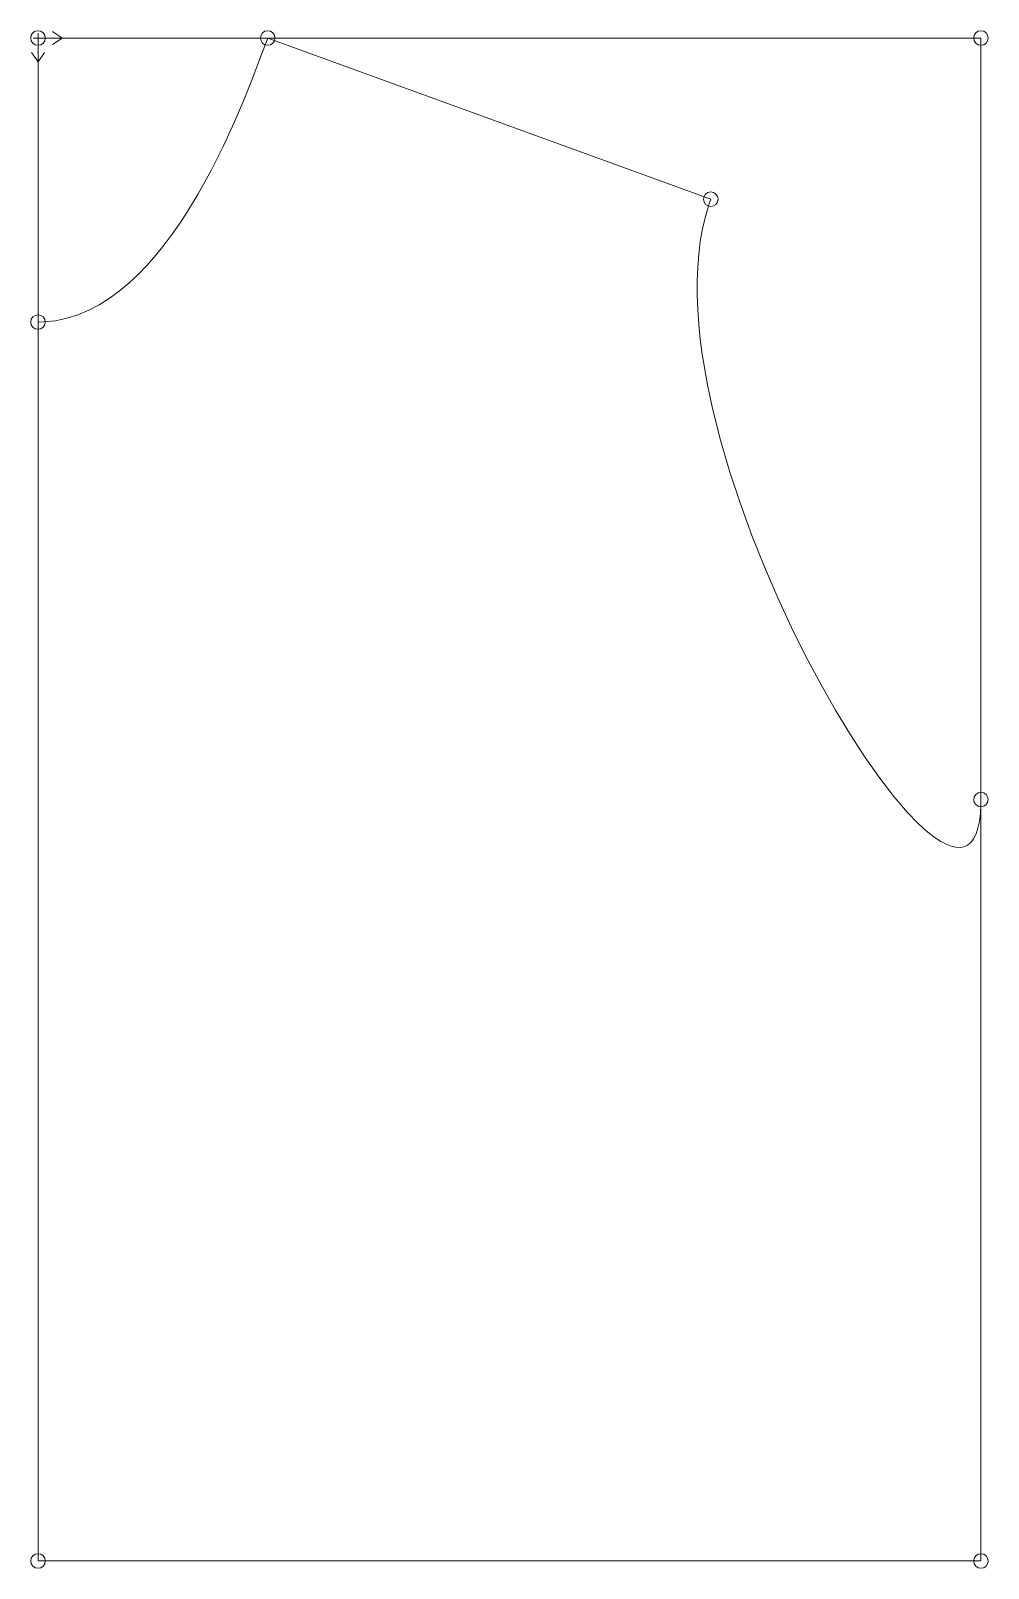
# Model space of a CAD drawing. Header units: millimetres. Extents: x 5 to 269, y 16 to 440.
import ezdxf

# ---------------------------------------------------------------- set-up
doc = ezdxf.new("R2010")
doc.units = ezdxf.units.MM
doc.layers.get('0').update_dxf_attribs({"color": 250, "linetype": 'CONTINUOUS', "lineweight": 13})

msp = doc.modelspace()

# ---------------------------------------------------------------- linework, layer by layer
for p, q in [((14.11, 438.33), (6.17, 438.33)), ((7.49, 431.72), (7.49, 439.65)), ((14.11, 438.33), (11.51, 440.15)), ((14.11, 438.33), (11.51, 436.51)), ((7.49, 431.72), (5.67, 434.32)), ((7.49, 431.72), (9.31, 434.32))]:
    msp.add_line(p, q)
at = {"color": 250}
for p, q in [((7.49, 438.33), (7.49, 359.98)), ((7.49, 438.33), (70.83, 438.33)), ((7.49, 438.33), (267.49, 438.33)), ((7.49, 438.33), (7.49, 18.26)), ((70.83, 438.33), (192.99, 393.86)), ((70.83, 438.33), (192.99, 393.86)), ((267.49, 438.33), (267.49, 228.29)), ((7.49, 18.26), (7.49, 359.98)), ((267.49, 228.29), (267.49, 18.26)), ((267.49, 228.29), (267.49, 18.26)), ((267.49, 18.26), (7.49, 18.26))]:
    msp.add_line(p, q, dxfattribs=at)
at = {"color": 250, "flags": 128}
for points in [[(7.49, 359.98), (9.13, 360.01), (12.33, 360.35), (15.45, 361.01), (18.49, 361.98), (21.46, 363.23), (24.34, 364.74), (27.14, 366.5), (29.86, 368.5), (32.51, 370.7), (35.07, 373.1), (37.55, 375.67), (39.94, 378.39), (42.26, 381.26), (44.49, 384.24), (46.65, 387.33), (48.72, 390.5), (51.68, 395.36), (55.32, 401.97), (58.64, 408.58), (61.62, 415.04), (64.26, 421.21), (66.56, 426.94), (69.43, 434.49), (70.83, 438.33)], [(192.99, 393.86), (192.44, 392.31), (191.49, 389.09), (190.72, 385.74), (190.11, 382.28), (189.67, 378.7), (189.38, 375.02), (189.24, 371.24), (189.25, 367.37), (189.4, 363.41), (189.69, 359.38), (190.11, 355.28), (190.65, 351.11), (191.31, 346.89), (192.1, 342.63), (193.46, 336.16), (195.66, 327.42), (198.23, 318.62), (201.14, 309.82), (204.33, 301.07), (207.78, 292.43), (211.45, 283.96), (215.28, 275.71), (219.24, 267.75), (223.29, 260.12), (227.4, 252.89), (231.51, 246.12), (235.59, 239.86), (239.6, 234.17), (243.5, 229.1), (247.25, 224.72), (249.93, 221.95), (251.65, 220.32), (253.31, 218.9), (254.9, 217.69), (256.43, 216.7), (257.88, 215.94), (259.24, 215.41), (260.52, 215.11), (261.71, 215.06), (262.81, 215.27), (263.8, 215.74), (264.68, 216.47), (265.46, 217.48), (266.12, 218.78), (266.65, 220.36), (267.06, 222.24), (267.34, 224.42), (267.48, 226.91), (267.49, 228.29)]]:
    msp.add_lwpolyline(points, dxfattribs=at)
at = {"color": 250}
for centre in [(7.49, 438.33), (70.83, 438.33), (267.49, 438.33), (192.99, 393.86), (7.49, 359.98), (267.49, 228.29), (7.49, 18.26), (267.49, 18.26)]:
    msp.add_ellipse(centre, major_axis=(0, -2), ratio=1, dxfattribs=at)

doc.saveas('drawing.dxf')
